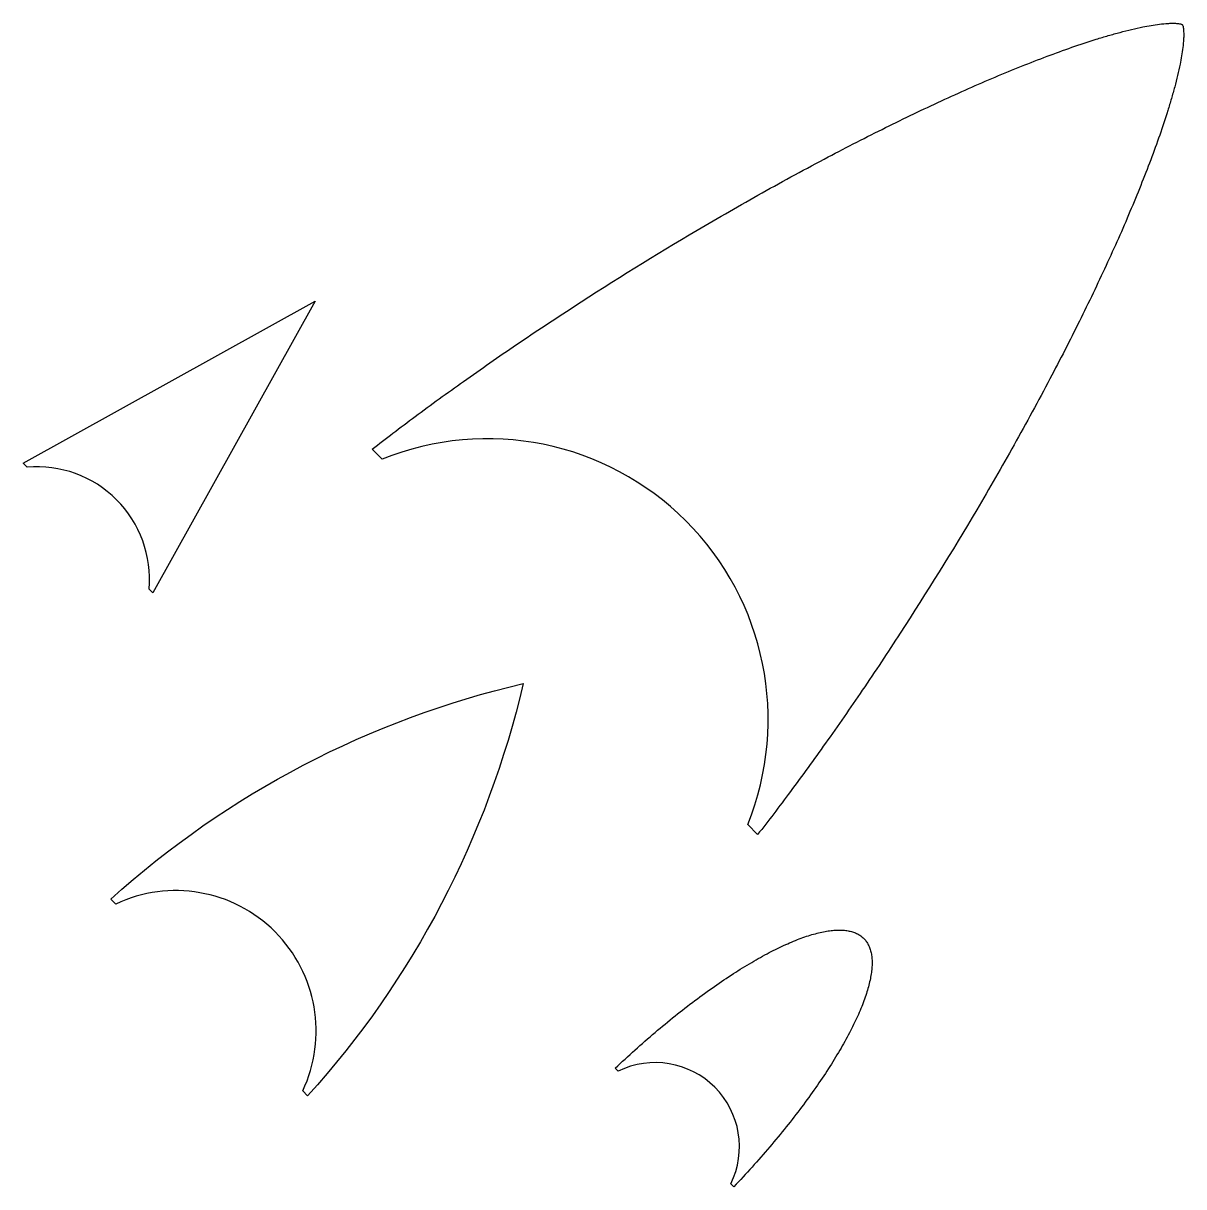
# Model space of a CAD drawing. Header units: millimetres. Extents: x 0 to 199, y 0 to 200.
import ezdxf

# ---------------------------------------------------------------- set-up
doc = ezdxf.new("R2010")
doc.units = ezdxf.units.MM
doc.layers.add('FS_MARK', color=7, linetype='Continuous')

msp = doc.modelspace()

# ---------------------------------------------------------------- linework, layer by layer
at = {"layer": 'FS_MARK'}
for points in [[(199.18, 199.76, -0.081649), (199.22, 199.69, -0.034985), (199.26, 199.59, -0.030854), (199.33, 199.3, -0.029372), (199.41, 198.57, -0.015392), (199.42, 197.95, -0.011691), (199.4, 197.28, -0.016398), (199.26, 195.85, -0.011007), (199.05, 194.38, -0.00793), (198.79, 192.99, -0.007952), (198.36, 191.05, -0.006866), (197.87, 189.06, -0.005934), (197.3, 187.04, -0.005127), (196.68, 184.98, -0.008202), (195.29, 180.78, -0.005946), (193.75, 176.53, -0.005194), (192.03, 172.12, -0.004741), (190.18, 167.62, -0.004334), (188.2, 163.03, -0.003969), (186.08, 158.35, -0.003639), (183.84, 153.6, -0.003341), (181.49, 148.77, -0.005889), (176.44, 138.9, -0.006477), (170.26, 127.52, -0.005854), (163.84, 116.36, -0.010553), (150.7, 95.16, -0.005078), (144.19, 85.35, -0.0052), (137.86, 76.23, -0.005595), (131.83, 67.92, -0.003073), (128.96, 64.11, -0.003349), (126.2, 60.54), (124.49, 62.25, 0.662034), (61.67, 125.07), (59.96, 126.78, -0.003349), (63.53, 129.54, -0.003073), (67.35, 132.41, -0.005595), (75.66, 138.44, -0.0052), (84.77, 144.77, -0.005078), (94.58, 151.28, -0.010553), (115.78, 164.42, -0.005854), (126.95, 170.84, -0.006477), (138.32, 177.02, -0.005889), (148.2, 182.07, -0.003341), (153.02, 184.42, -0.003639), (157.78, 186.66, -0.003969), (162.45, 188.77, -0.004334), (167.04, 190.76, -0.004741), (171.54, 192.61, -0.005194), (175.95, 194.32, -0.005946), (180.21, 195.87, -0.008202), (184.4, 197.26, -0.005127), (186.46, 197.88, -0.005934), (188.48, 198.44, -0.006866), (190.47, 198.94, -0.007952), (192.41, 199.37, -0.00793), (193.81, 199.63, -0.011007), (195.27, 199.84, -0.016398), (196.7, 199.98, -0.011691), (197.37, 200, -0.015392), (198, 199.99, -0.029372), (198.72, 199.91, -0.030854), (199.01, 199.84, -0.034985), (199.12, 199.8, -0.081649)], [(50.15, 152.22), (22.29, 102.07), (21.61, 102.75, 0.466742), (0.68, 123.68), (0, 124.36)], [(85.91, 86.49, -0.127095), (48.87, 15.62), (48.02, 16.47, 0.703981), (15.89, 48.59), (15.04, 49.45, -0.127095)], [(144.43, 42.69, -0.040169), (144.87, 42.18, -0.038346), (145.22, 41.6, -0.035167), (145.5, 40.94, -0.0313), (145.7, 40.2, -0.027333), (145.82, 39.4, -0.023635), (145.87, 38.53, -0.020379), (145.83, 37.58, -0.017602), (145.71, 36.58, -0.015275), (145.51, 35.51, -0.013341), (145.24, 34.38, -0.011735), (144.89, 33.19, -0.010402), (144.46, 31.94, -0.00929), (143.95, 30.64, -0.00836), (143.37, 29.29, -0.014472), (141.98, 26.46, -0.012212), (140.31, 23.45, -0.010563), (138.37, 20.3, -0.009343), (136.18, 17.04, -0.008437), (133.75, 13.69, -0.007765), (131.11, 10.28, -0.007276), (128.27, 6.84, -0.01363), (122.12, 0), (121.61, 0.51, 0.713659), (102.25, 19.87), (101.74, 20.38, -0.01363), (108.58, 26.53, -0.007276), (112.02, 29.37, -0.007765), (115.43, 32.01, -0.008437), (118.78, 34.44, -0.009343), (122.04, 36.63, -0.010563), (125.19, 38.57, -0.012212), (128.19, 40.24, -0.014472), (131.03, 41.63, -0.00836), (132.38, 42.21, -0.00929), (133.68, 42.72, -0.010402), (134.93, 43.15, -0.011735), (136.12, 43.5, -0.013341), (137.25, 43.78, -0.015275), (138.32, 43.97, -0.017602), (139.32, 44.09, -0.020379), (140.27, 44.13, -0.023635), (141.14, 44.08, -0.027333), (141.94, 43.96, -0.0313), (142.68, 43.76, -0.035167), (143.34, 43.48, -0.038346), (143.92, 43.13, -0.040169)]]:
    msp.add_lwpolyline(points, format="xyb", close=True, dxfattribs=at)

doc.saveas('drawing.dxf')
